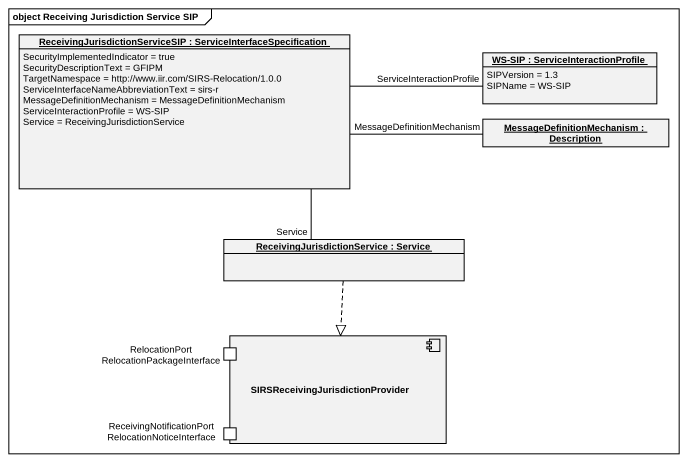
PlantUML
@startuml
mainframe object Receiving Jurisdiction Service SIP
allowmixing
hide circle
hide empty members
object "ReceivingJurisdictionServiceSIP : ServiceInterfaceSpecification" as ReceivingJurisdictionService {
  SecurityImplementedIndicator = true
  SecurityDescriptionText = GFIPM
  TargetNamespace = http://www.iir.com/SIRS-Relocation/1.0.0
  ServiceInterfaceNameAbbreviationText = sirs-r
  MessageDefinitionMechanism = MessageDefinitionMechanism
  ServiceInteractionProfile = WS-SIP
  Service = ReceivingJurisdictionService
}
object "WS-SIP : ServiceInteractionProfile" as WS_SIP {
  SIPVersion = 1.3
  SIPName = WS-SIP
}
object "MessageDefinitionMechanism : Description" as MessageDefinitionMechanism
object "ReceivingJurisdictionService : Service" as ReceivingJurisdictionService_2
component "SIRSReceivingJurisdictionProvider" as SIRSReceivingJurisdictionPro {
  port "RelocationPort RelocationPackageInterface" as RelocationPort
  port "ReceivingNotificationPort RelocationNoticeInterface" as ReceivingNotificationPort
}
ReceivingJurisdictionService -right- WS_SIP : ServiceInteractionProfile
MessageDefinitionMechanism -left- ReceivingJurisdictionService : MessageDefinitionMechanism
ReceivingJurisdictionService_2 -up- ReceivingJurisdictionService : Service
ReceivingJurisdictionService_2 ..|> SIRSReceivingJurisdictionPro
@enduml
